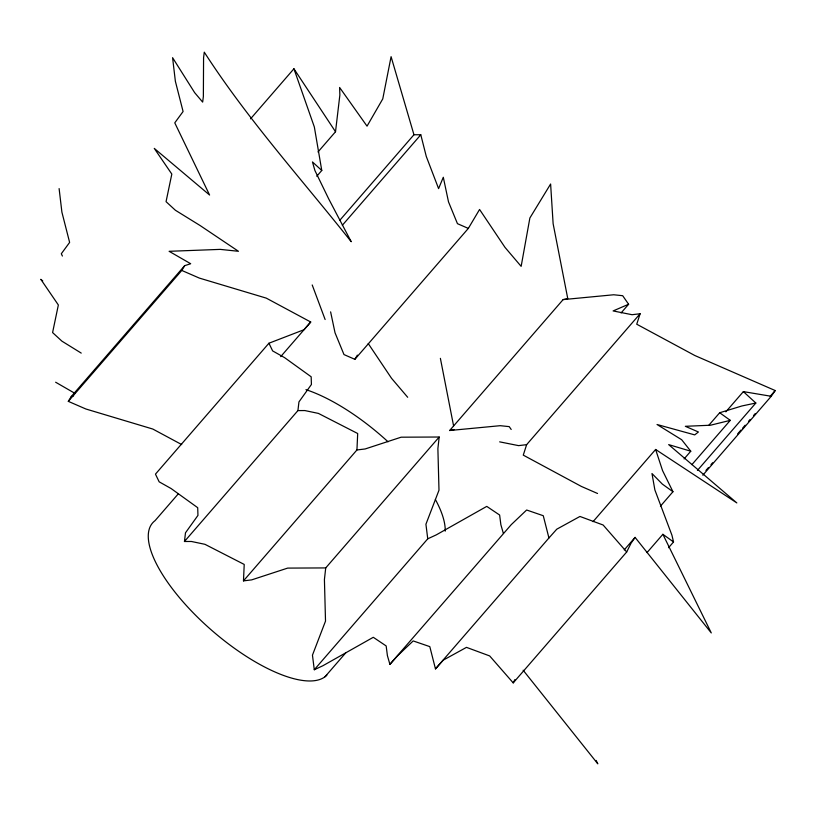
<?xml version="1.0" encoding="UTF-8"?>
<svg xmlns="http://www.w3.org/2000/svg" width="816" height="816" viewBox="0 0 816 816"><rect width="100%" height="100%" fill="white"/><g stroke="black" fill="none" stroke-linecap="round" stroke-linejoin="round"><path stroke-width="1.22" d="M243.474 580.88L356.939 449.963L365.15 448.963L401.135 437.192L439.192 437.019L325.717 567.926L287.671 568.099L251.685 579.87L243.474 580.88L244.219 564.437L204.949 544.313L191.403 541.477L184.457 541.498L185.487 532.807L197.951 515.406L197.707 507.695L171.085 488.529L159.161 481.828L155.458 474.137L268.933 343.23L304.042 329.705L310.723 322.014L266.261 298.126L199.359 278.093L181.784 270.443L68.309 401.36L85.884 409L152.796 429.043L181.693 444.567M356.939 449.963L357.694 433.52L318.413 413.406L304.868 410.56L297.922 410.591L184.457 541.498M325.717 567.926L324.421 579.513L325.513 621.109L312.457 655.156L314.282 669.732L322.82 665.774L373.289 637.296L386.162 645.946L387.406 655.636L389.905 664.346L397.78 655.564L413.182 640.927L429.808 646.629L435.469 668.896L443.302 660.113L466.477 647.363L489.671 655.931L513.223 682.89L626.688 551.983L631.043 543.232L635.083 537.387L711.277 632.93L662.878 534.296L647.027 552.585M439.192 437.019L437.886 448.606L438.988 490.202L425.921 524.239L427.747 538.815L314.282 669.732M297.922 410.591L298.952 401.9L311.416 384.489L311.171 376.788L284.549 357.612L272.636 350.911L268.933 343.23M317.995 151.949L335.519 131.743L339.864 94.993L339.609 87.465L367.037 126.154L382.765 98.889L391.088 56.671L413.957 134.742L339.701 220.412M511.193 429.471L509.215 426.625L500.228 425.687L449.647 430.511L563.122 299.605L613.693 294.77L622.69 295.708L628.606 304.256L613.122 310.937L632.053 314.711L640.101 313.752L526.636 444.659L523.27 455.134L581.359 486.428L597.547 493.486M640.101 313.752L636.735 324.217L694.834 355.521L775.2 390.548L771.242 396.29L702.821 475.218M513.223 682.89L514.855 679.606M330.613 311.865L335.029 332.775L343.985 354.572L354.868 359.326L357.367 355.113M354.868 359.326L468.333 228.409L479.573 209.467L505.002 247.381L521.149 266.363L529.87 218.005L550.616 184.008L553.126 223.686L567.773 298.646L563.122 299.605M68.309 401.36L71.227 396.566L184.691 265.659L190.709 263.741L169.116 251.308L220.218 249.38L238.456 251.287L200.063 225.512L175.389 210.253L166.056 201.664L171.819 174.073L154.265 148.39L209.59 195.034L174.767 122.849L183.09 111.517L175.369 81.263L172.584 57.681L194.647 92.647L202.664 102.112L203.368 96.451L203.572 57.803L204.275 52.163C247.646 119.493 301.573 179.081 351.227 241.72L328.726 198.931L314.894 170.473L312.467 161.945L321.769 170.483L316.771 176.256M181.784 270.443L184.691 265.659M250.543 118.84L293.923 68.779L335.519 131.743M342.363 225.247L420.791 134.762L426.289 156.468L438.59 188.608L443.302 177.266L448.504 201.868L457.45 223.666L468.333 228.409M280.684 356.653L310.723 322.014M178.418 493.7L155.05 520.659A115.699 42.422 40.9 0 0 207.947 626.984A115.699 42.422 40.9 0 0 326.869 675.138M621.098 312.926L628.606 304.256M325.013 676.77L345.862 652.708M389.905 664.346L511.244 524.657L526.646 510.01L543.272 515.722L548.933 537.979L435.469 668.896M593.038 521.669L655.615 449.473L736.828 502.921L668.661 444.608L690.775 451.217L684.094 458.918M708.839 425.258L719.692 412.743L741.938 405.96L755.84 403.033L743.366 391.619L725.852 411.835M691.907 464.63L730.279 420.352L719.692 412.743M660.44 506.175L672.955 491.732L662.561 470.597L655.615 449.473M624.24 549.902L635.083 537.387M697.435 470.414L755.84 403.033M705.952 470.444L708.451 467.558M710.96 464.671L712.623 462.743M737.654 433.867L740.989 430.012M742.662 428.094L745.161 425.207M748.507 421.352L750.169 419.424M753.505 415.579L755.177 413.651M770.192 396.321L775.2 390.548M668.528 547.74L673.537 541.957L671.935 535.204L654.871 489.916L651.984 473.545L662.317 484.082L672.955 491.732M548.933 537.979L556.767 529.196L579.952 516.457L603.136 525.014L626.688 551.983M427.747 538.815L436.285 534.868L486.754 506.389L499.627 515.029L500.871 524.719L503.38 533.44M71.227 396.566L73.634 395.801M730.279 420.352L710.471 425.228L685.338 426.299L698.414 431.99L694.712 434.887L657.043 424.504L681.686 439.742L690.775 451.217M449.647 430.511L454.308 429.553M526.636 444.659L518.578 445.628L499.657 441.854M413.957 134.742L420.791 134.762M743.366 391.619L771.242 396.29M75.082 393.434L55.641 382.225M81.233 353.104L61.924 341.159L52.591 332.571L58.354 304.98L40.8 279.307L42.738 280.939M662.878 534.296L673.537 541.957M407.684 397.28L391.527 378.287L368.23 343.536M523.138 670.222L597.812 763.837L596.149 760.451M62.404 256.051L61.302 253.756L69.625 242.423L61.904 212.17L59.109 188.588M325.125 319.525L312.212 284.968M293.923 68.779L314.344 126.97L321.769 170.483M440.385 358.346L453.574 425.809M305.959 389.65A115.699 42.422 40.9 0 1 388.049 441.793M435.377 499.474A115.699 42.422 40.9 0 1 445.22 531.134"/></g></svg>
